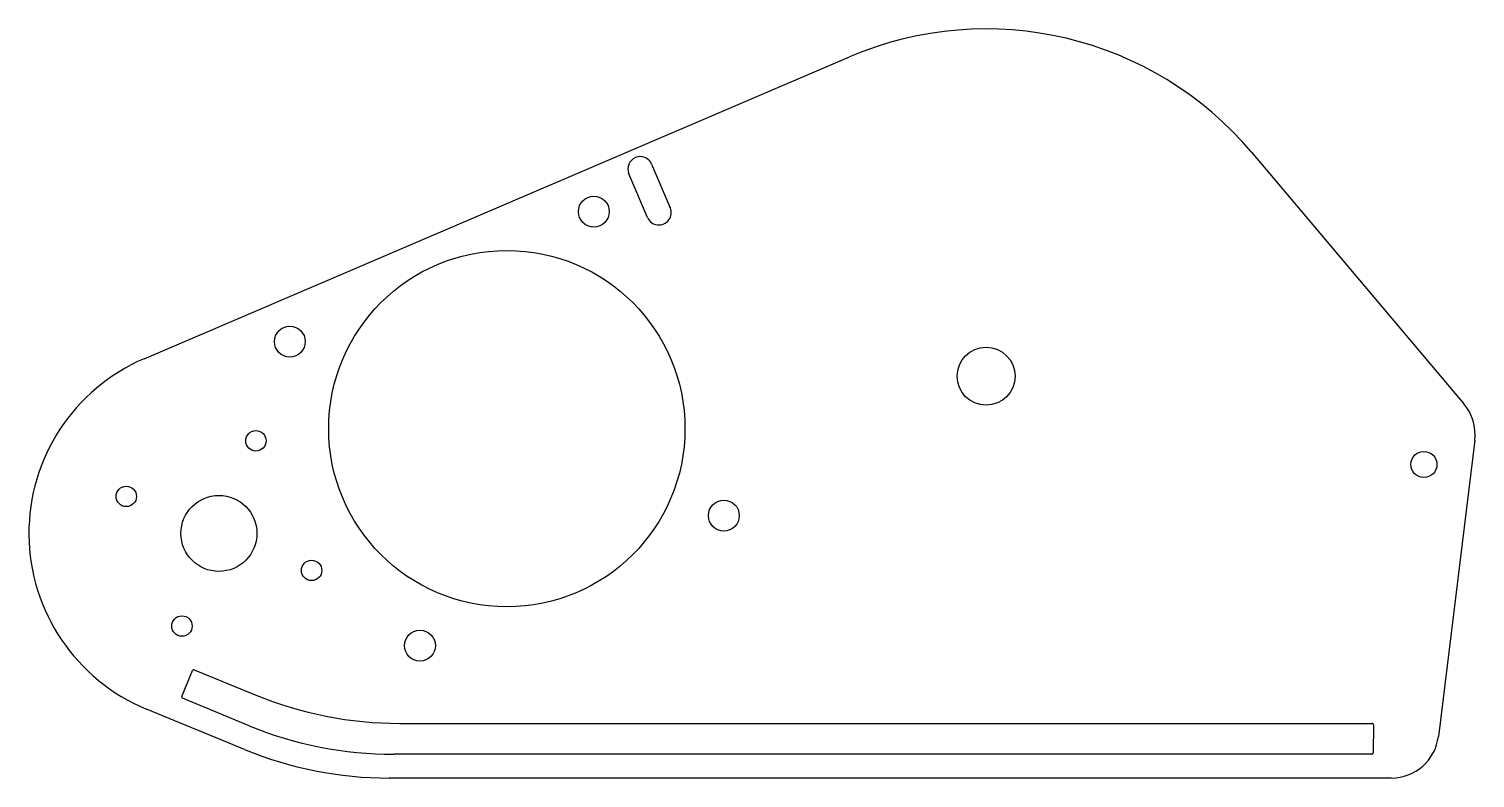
# Model space of a CAD drawing. Header units: millimetres. Extents: x -152 to 152, y -85 to 73.
import ezdxf

# ---------------------------------------------------------------- set-up
doc = ezdxf.new("R2010")
doc.units = ezdxf.units.MM

msp = doc.modelspace()

# ---------------------------------------------------------------- linework, layer by layer
for p, q in [((-128.18, 3.68), (20.31, 67.21)), ((104.93, 47.15), (149.63, -5.82)), ((-21.36, 44.65), (-17.43, 35.46)), ((-22.21, 33.41), (-26.14, 42.61)), ((151.91, -13.49), (144.26, -75.82)), ((-120.27, -67.41), (-118.02, -61.95)), ((-117.63, -61.79), (-104.81, -67.07)), ((-106.1, -73.57), (-120.11, -67.8)), ((-107.09, -78.57), (-127.68, -70.08)), ((-74.34, -73.1), (130.32, -73.1)), ((130.62, -73.4), (130.56, -79.3)), ((130.26, -79.6), (-75.62, -79.6)), ((134.34, -84.6), (-76.61, -84.6))]:
    msp.add_line(p, q)
for centre, radius in [((-33.53, 34.64), 3.25), ((-51.84, -11.04), 37.5), ((-97.52, 7.27), 3.25), ((49.06, 0), 6.1), ((-104.66, -13.6), 2.15), ((141.21, -18.59), 2.75), ((-131.95, -25.31), 2.15), ((-112.45, -33.1), 8), ((-6.15, -29.35), 3.25), ((-92.94, -40.89), 2.15), ((-120.23, -52.6), 2.15), ((-70.14, -56.72), 3.25)]:
    msp.add_circle(centre, radius)
for centre, radius, start, end in [((49.06, 0), 73.1, 40.1639, 113.164), ((-23.75, 43.63), 2.6, 23.164, -156.836), ((-19.82, 34.44), 2.6, -156.836, 23.164), ((-112.45, -33.1), 40, 113.164, -112.389), ((141.99, -12.27), 10, -7, 40.1639), ((-117.75, -62.06), 0.3, 67.611, 157.611), ((-119.99, -67.52), 0.3, 157.611, -112.389), ((-74.34, 6.9), 80, -112.389, -90), ((-75.62, 0.4), 80, -112.389, -90), ((130.32, -73.4), 0.3, -0.6187, 90), ((134.34, -74.6), 10, -90, -7), ((-76.61, -4.6), 80, -112.389, -90), ((130.26, -79.3), 0.3, -90, -0.6187)]:
    msp.add_arc(centre, radius, start, end)

doc.saveas('drawing.dxf')
